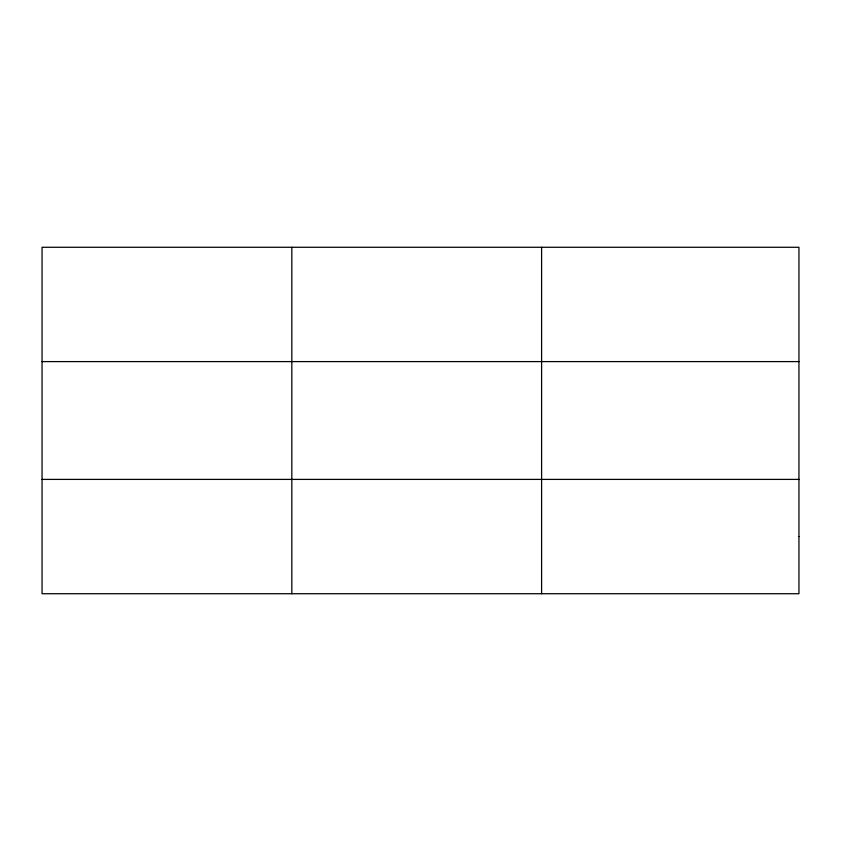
<?xml version="1.0" encoding="UTF-8"?>
<svg xmlns="http://www.w3.org/2000/svg" width="841" height="841" viewBox="0 0 841 841"><rect width="100%" height="100%" fill="white"/><g stroke="black" fill="none" stroke-linecap="round" stroke-linejoin="round"><path stroke-width="1.26" d="M291.827 593.725L291.827 247.275M541.604 593.725L541.604 247.275M42.05 361.598L798.95 361.598M42.05 479.402L798.95 479.402M798.95 536.558L798.95 593.725L42.05 593.725L42.05 247.275L798.95 247.275L798.95 536.558"/></g></svg>
